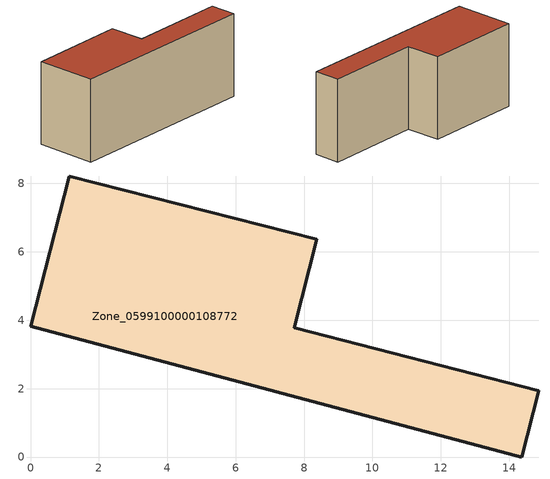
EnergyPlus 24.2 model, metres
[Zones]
Zone_0599100000108772
 floor ground (C_G): 0,3.82 1.13,8.22 8.37,6.37 7.71,3.78 14.87,1.94 14.37,0 z0
 wall outside (C_F): 1.13,8.22 0,3.82 14.37,0 14.87,1.94 7.71,3.78 8.37,6.37 1.13,8.22 z0:6.23
 roof outside (C_R): 0,3.82 14.37,0 14.87,1.94 7.71,3.78 8.37,6.37 1.13,8.22 z6.23
[BUILDING]
Pand.0599100000108772: North Axis=0; Terrain=City; Loads Convergence Tolerance Value=0.04; Temperature Convergence Tolerance Value=0.4; Solar Distribution=FullExterior; Maximum Number of Warmup Days=25; Minimum Number of Warmup Days=1
[Site:Location]
Rotterdam.The.Hague.AP_ZH_NLD Design_Conditions: Latitude=51.96; Longitude=4.45; Time Zone=1; Elevation=-4.5
[SITE:GROUNDTEMPERATURE:BUILDINGSURFACE]
18, 18, 18, 18, 18, 18, 18, 18, 18, 18, 18, 18
[MATERIAL] Thermal Absorptance=0.9; Solar Absorptance=0.7; Visible Absorptance=0.7
Name | Roughness | Thickness | Conductivity | Density | Specific Heat
G.TC.1946 | MediumSmooth | 0.15 | 1 | 540 | 1210
F.TC.1946 | Rough | 0.3 | 0.857143 | 1920 | 840
R.TC.1946 | MediumRough | 0.2 | 0.909091 | 1500 | 1000
[CONSTRUCTION]
C_G: G.TC.1946
C_F: F.TC.1946
C_R: R.TC.1946
[ZONE]
Zone_0599100000108772: Type=1; Multiplier=1; Ceiling Height=Autocalculate; Volume=Autocalculate; Floor Area=autocalculate; Part of Total Floor Area=Yes
[ZONEINFILTRATION:DESIGNFLOWRATE]
Infil_Zone_0599100000108772: Zone or ZoneList or Space or SpaceList=Zone_0599100000108772; Schedule=AlwaysOn; Design Flow Rate Calculation Method=Flow/Area; Flow Rate per Floor Area=0.003; Constant Term Coefficient=1; Temperature Term Coefficient=0; Velocity Term Coefficient=0; Velocity Squared Term Coefficient=0
[HVACTEMPLATE:ZONE:IDEALLOADSAIRSYSTEM]
Zone_0599100000108772: Maximum Heating Supply Air Temperature=50; Minimum Cooling Supply Air Temperature=13; Maximum Heating Supply Air Humidity Ratio=0.0156; Minimum Cooling Supply Air Humidity Ratio=0.0077; Heating Limit=NoLimit; Cooling Limit=NoLimit; Dehumidification Control Type=ConstantSensibleHeatRatio; Cooling Sensible Heat Ratio=0.7; Dehumidification Setpoint=60; Humidification Control Type=None; Humidification Setpoint=30; Outdoor Air Method=None; Outdoor Air Flow Rate per Person=0.00944; Outdoor Air Flow Rate per Zone Floor Area=0; Outdoor Air Flow Rate per Zone=0; Demand Controlled Ventilation Type=None; Outdoor Air Economizer Type=NoEconomizer; Heat Recovery Type=None; Sensible Heat Recovery Effectiveness=0.7; Latent Heat Recovery Effectiveness=0.65
[ZONECONTROL:THERMOSTAT]
ThermostatControl_Zone_0599100000108772: Zone or ZoneList=Zone_0599100000108772; Control Type Schedule=DualSetpointControlType; Control 1=Thermostat_Zone_0599100000108772; Temperature Difference Between Cutout And Setpoint=0
[THERMOSTATSETPOINT:DUALSETPOINT]
Thermostat_Zone_0599100000108772: Heating Setpoint Temperature Schedule=HeatingSetpoint_Zone_0599100000108772; Cooling Setpoint Temperature Schedule=CoolingSetpoint_Zone_0599100000108772
[SCHEDULE:COMPACT]
HeatingSetpoint_Zone_0599100000108772: Through: 12/31, For: AllDays, Until: 24:00, 21
CoolingSetpoint_Zone_0599100000108772: Through: 12/31, For: AllDays, Until: 24:00, 24
DualSetpointControlType: Through: 12/31, For: AllDays, Until: 24:00, 4
AlwaysOn: Through: 12/31, For: AllDays, Until: 24:00, 1
